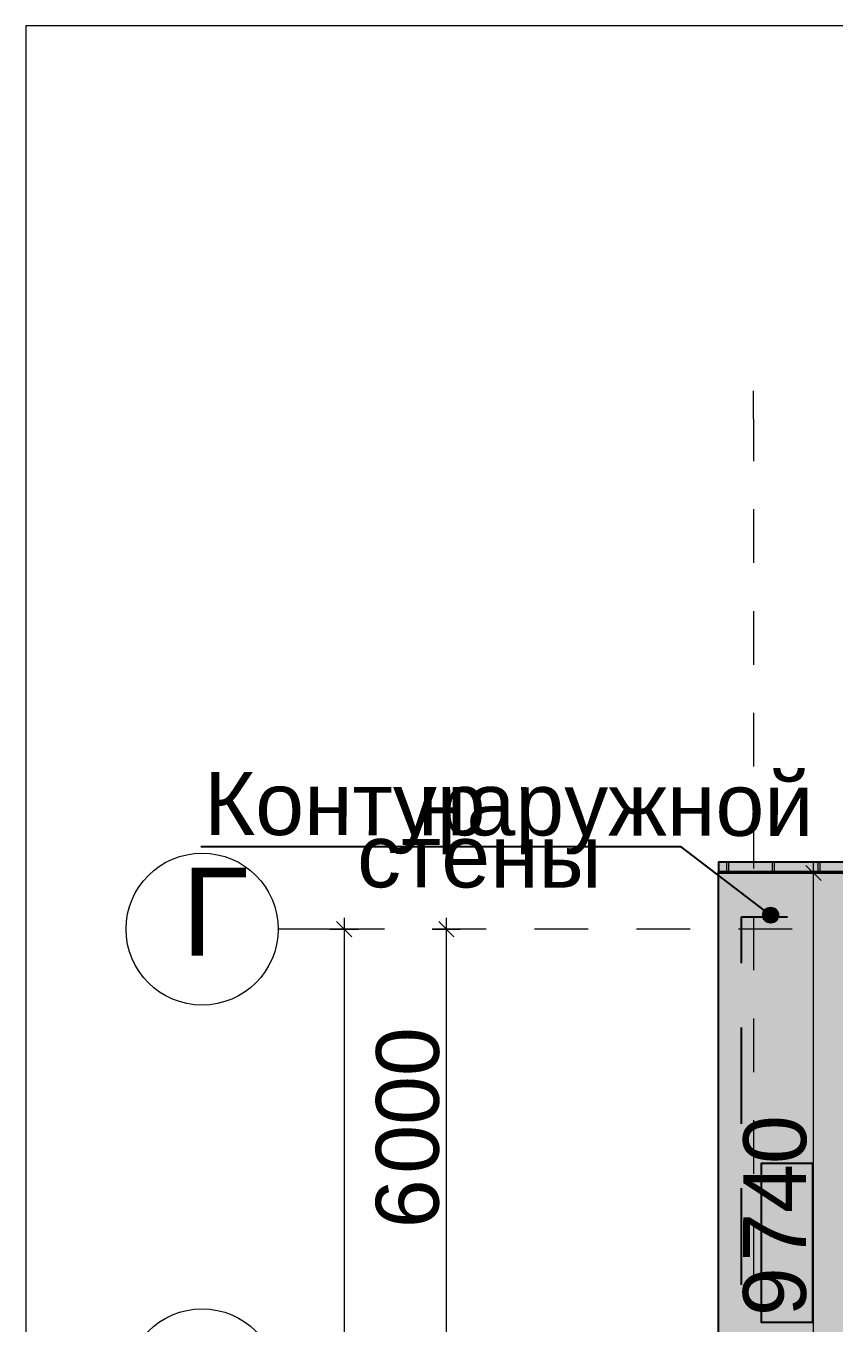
# Model space of a CAD drawing. Extents: x 8 to 21351, y 0 to 420.
# Drawn here: x 20427.7 to 20480.9, y 206.6 to 292 of the extents above; entities that cross this region are included whole.
import ezdxf

# ---------------------------------------------------------------- set-up
doc = ezdxf.new("R2010")
doc.units = 0
doc.styles.add('TEYPDFCAD_TEXT', font='arial.ttf')

msp = doc.modelspace()

# ---------------------------------------------------------------- hatches: boundary and pattern name
at = {"true_color": 0xffffff}
for points in [[(20807.867, 236.928), (20473.267, 236.928), (20473.267, 236.228), (20807.867, 236.228)], [(20479.438, 206.626), (20476.088, 206.626), (20476.088, 217.131), (20479.438, 217.131)]]:
    msp.add_hatch(color=0, dxfattribs=at).paths.add_polyline_path(points)
at = {"true_color": 0x7f7f7f}
msp.add_hatch(color=0, dxfattribs=at).paths.add_polyline_path([(20807.867, 187.53), (20473.267, 187.53), (20473.267, 236.33), (20807.867, 236.33)])
at = {"true_color": 0xbfbf00}
msp.add_hatch(color=0, dxfattribs=at).paths.add_polyline_path([(20476.339, 233.096), (20476.23, 233.258), (20476.191, 233.449), (20476.229, 233.641), (20476.337, 233.803), (20476.498, 233.912), (20476.69, 233.951), (20476.881, 233.913), (20477.044, 233.806), (20477.153, 233.644), (20477.191, 233.452), (20477.154, 233.261), (20477.046, 233.098), (20476.884, 232.99), (20476.693, 232.951), (20476.502, 232.988)])

# ---------------------------------------------------------------- linework, layer by layer
at = {"color": 7, "lineweight": 20}
for p, q in [((20822.714, 291.981), (20427.714, 291.981)), ((20427.714, 291.981), (20427.714, 4.98))]:
    msp.add_line(p, q, dxfattribs=at)
at = {"color": 7, "lineweight": 15}
for p, q in [((20475.569, 266.102), (20475.569, 267.96)), ((20475.569, 266.102), (20475.569, 263.34)), ((20475.569, 260.165), (20475.569, 256.637)), ((20475.569, 253.462), (20475.569, 249.934)), ((20475.569, 246.759), (20475.569, 243.231)), ((20475.569, 240.056), (20475.569, 236.528)), ((20807.867, 236.928), (20473.267, 236.928)), ((20473.267, 236.928), (20473.267, 236.228)), ((20473.942, 236.938), (20473.792, 236.938)), ((20473.792, 236.938), (20473.792, 236.218)), ((20473.942, 236.218), (20473.942, 236.938)), ((20476.942, 236.938), (20476.792, 236.938)), ((20476.792, 236.938), (20476.792, 236.218)), ((20476.942, 236.218), (20476.942, 236.938)), ((20480.013, 235.728), (20479.013, 236.728)), ((20479.513, 236.228), (20479.513, 236.978)), ((20479.942, 236.938), (20479.792, 236.938)), ((20479.792, 236.938), (20479.792, 236.218)), ((20479.942, 236.218), (20479.942, 236.938)), ((20473.267, 236.33), (20807.867, 236.33)), ((20473.267, 187.53), (20473.267, 236.33)), ((20473.267, 236.228), (20807.867, 236.228)), ((20473.792, 236.218), (20473.942, 236.218)), ((20476.792, 236.218), (20476.942, 236.218)), ((20480.451, 236.228), (20478.576, 236.228)), ((20479.513, 187.53), (20479.513, 236.228)), ((20479.792, 236.218), (20479.942, 236.218)), ((20448.641, 233.28), (20448.641, 232.53)), ((20455.359, 233.28), (20455.359, 232.53)), ((20475.569, 233.353), (20475.569, 229.825)), ((20449.299, 232.53), (20444.299, 232.53)), ((20447.704, 232.53), (20449.579, 232.53)), ((20449.141, 232.03), (20448.141, 233.03)), ((20448.641, 232.53), (20448.641, 142.529)), ((20451.288, 232.53), (20449.299, 232.53)), ((20454.421, 232.53), (20456.296, 232.53)), ((20457.991, 232.53), (20454.463, 232.53)), ((20455.859, 232.03), (20454.859, 233.03)), ((20455.359, 232.53), (20455.359, 202.53)), ((20464.693, 232.53), (20461.165, 232.53)), ((20471.396, 232.53), (20467.868, 232.53)), ((20478.099, 232.53), (20474.571, 232.53)), ((20475.569, 226.651), (20475.569, 223.123)), ((20475.569, 219.948), (20475.569, 216.42)), ((20475.569, 213.245), (20475.569, 209.717))]:
    msp.add_line(p, q, dxfattribs=at)
at = {"color": 0, "lineweight": 25, "true_color": 0xbfbf00}
for p, q in [((20469.966, 237.956), (20439.221, 237.956)), ((20470.811, 237.956), (20469.966, 237.956)), ((20476.295, 233.755), (20470.811, 237.956)), ((20474.769, 233.33), (20477.812, 233.33)), ((20474.769, 230.287), (20474.769, 233.33)), ((20474.769, 219.703), (20474.769, 226.053)), ((20474.769, 209.12), (20474.769, 215.47))]:
    msp.add_line(p, q, dxfattribs=at)
at = {"color": 0, "true_color": 0xffffff}
for points in [[(20807.867, 236.928), (20473.267, 236.928), (20473.267, 236.228), (20807.867, 236.228)], [(20479.438, 206.626), (20476.088, 206.626), (20476.088, 217.131), (20479.438, 217.131)]]:
    msp.add_lwpolyline(points, close=True, dxfattribs=at)
at = {"color": 0, "true_color": 0x7f7f7f}
msp.add_lwpolyline([(20807.867, 187.53), (20473.267, 187.53), (20473.267, 236.33), (20807.867, 236.33)], close=True, dxfattribs=at)
at = {"color": 0, "true_color": 0xbfbf00}
msp.add_lwpolyline([(20476.339, 233.096), (20476.23, 233.258), (20476.191, 233.449), (20476.229, 233.641), (20476.337, 233.803), (20476.498, 233.912), (20476.69, 233.951), (20476.881, 233.913), (20477.044, 233.806), (20477.153, 233.644), (20477.191, 233.452), (20477.154, 233.261), (20477.046, 233.098), (20476.884, 232.99), (20476.693, 232.951), (20476.502, 232.988)], close=True, dxfattribs=at)
at = {"color": 7, "lineweight": 15}
for centre in [(20439.299, 232.53), (20439.299, 202.53)]:
    msp.add_circle(centre, 5, dxfattribs=at)
at = {"color": 0, "lineweight": 25, "true_color": 0xbfbf00}
msp.add_circle((20476.692, 233.451), 0.5, dxfattribs=at)

# ---------------------------------------------------------------- texts
at = {"color": 0, "true_color": 0xbfbf00, "style": 'TEYPDFCAD_TEXT'}
for s, p in [('Контур', (20439.421, 238.732)), ('наружной', (20453.489, 238.708)), ('стены', (20449.49, 235.284))]:
    msp.add_text(s, height=4.1381, rotation=-0.0974, dxfattribs=at).set_placement(p)
at = {"color": 7, "style": 'TEYPDFCAD_TEXT'}
msp.add_text('Г', height=5.793, dxfattribs=at).set_placement((20437.947, 230.78))
for s, height, p in [('000', 4.1381, (20454.865, 216.425)), ('740', 4.1381, (20479.019, 210.636)), ('6', 4.138, (20454.859, 212.84)), ('9', 4.138, (20479.013, 207.051))]:
    msp.add_text(s, height=height, rotation=89.9026, dxfattribs=at).set_placement(p)

doc.saveas('drawing.dxf')
